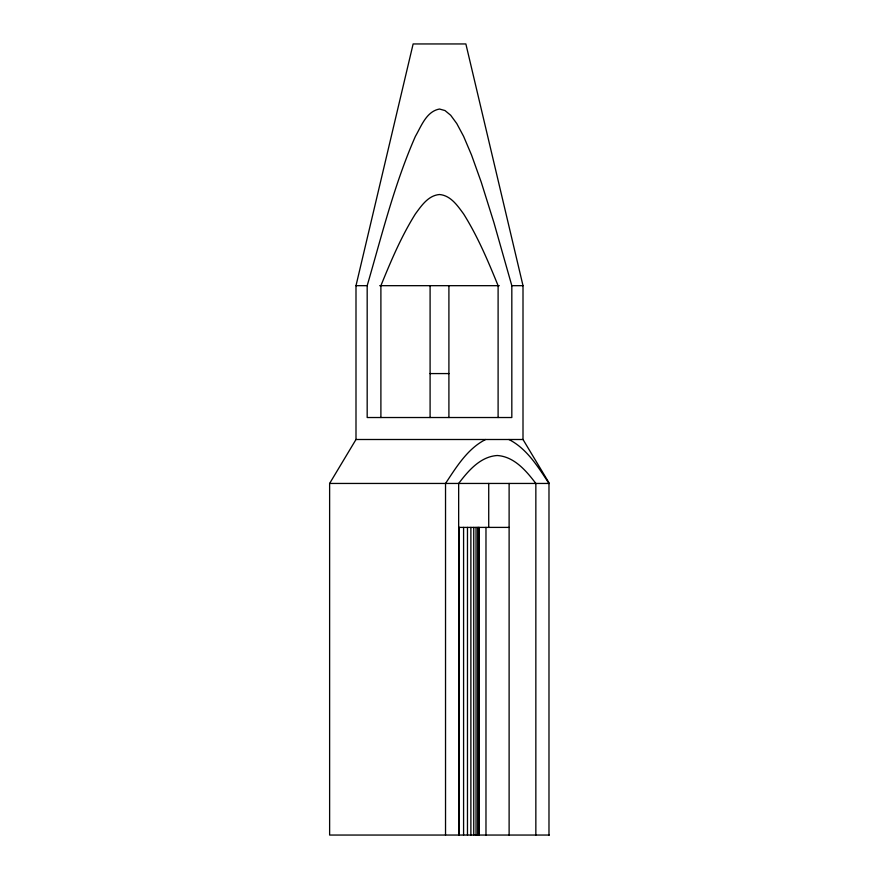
<?xml version="1.0" encoding="UTF-8"?>
<svg xmlns="http://www.w3.org/2000/svg" width="879" height="879" viewBox="0 0 879 879"><rect width="100%" height="100%" fill="white"/><g stroke="black" fill="none" stroke-linecap="round" stroke-linejoin="round"><path stroke-width="1.32" d="M329.625 483.45L355.995 439.5L355.995 285.675L413.13 43.95L465.87 43.95L523.005 285.675L523.005 439.5L549.375 483.45L329.625 483.45L329.625 835.05L549.375 835.05M367.18 285.675C381.783 235.495 394.297 184.337 415.393 136.355C421.316 126.169 426.359 111.424 439.5 109.029L444.994 110.556L450.685 115.259L456.794 123.587L463.607 136.355L471.54 155.045L481.252 182.195L493.91 222.552L511.82 285.675L511.82 417.525L367.18 417.525L367.18 285.675L355.995 285.675M485.604 439.5C467.518 448.664 456.399 467.035 445.532 483.45L445.532 835.05M379.695 285.675L499.305 285.675M511.82 285.675L523.005 285.675M429.963 373.575L449.037 373.575M355.995 439.5L523.005 439.5M458.662 527.4L509.117 527.4M508.908 439.5C527.004 448.664 538.124 467.035 548.979 483.45L548.979 835.05M535.849 835.05L535.849 483.45C526.235 470.847 514.248 456.597 497.261 455.509C480.264 456.597 468.276 470.847 458.662 483.45L458.662 835.05M509.117 483.45L509.117 835.05M498.107 417.525L498.107 285.675C488.087 261.107 477.726 236.473 463.607 213.938C457.552 205.697 450.674 195.424 439.5 194.523C428.315 195.424 421.448 205.697 415.393 213.938C401.263 236.473 390.902 261.107 380.893 285.675L380.893 417.525M488.724 483.45L488.724 527.4M485.977 527.4L485.977 835.05M479.055 527.4L479.055 835.05M478.714 527.4L478.714 835.05M477.704 527.4L477.704 835.05M476.044 527.4L476.044 835.05M473.759 527.4L473.759 835.05M470.88 527.4L470.88 835.05M467.474 527.4L467.474 835.05M463.585 527.4L463.585 835.05M459.277 527.4L459.277 835.05M448.905 285.675L448.905 417.525M430.095 285.675L430.095 417.525"/></g></svg>
